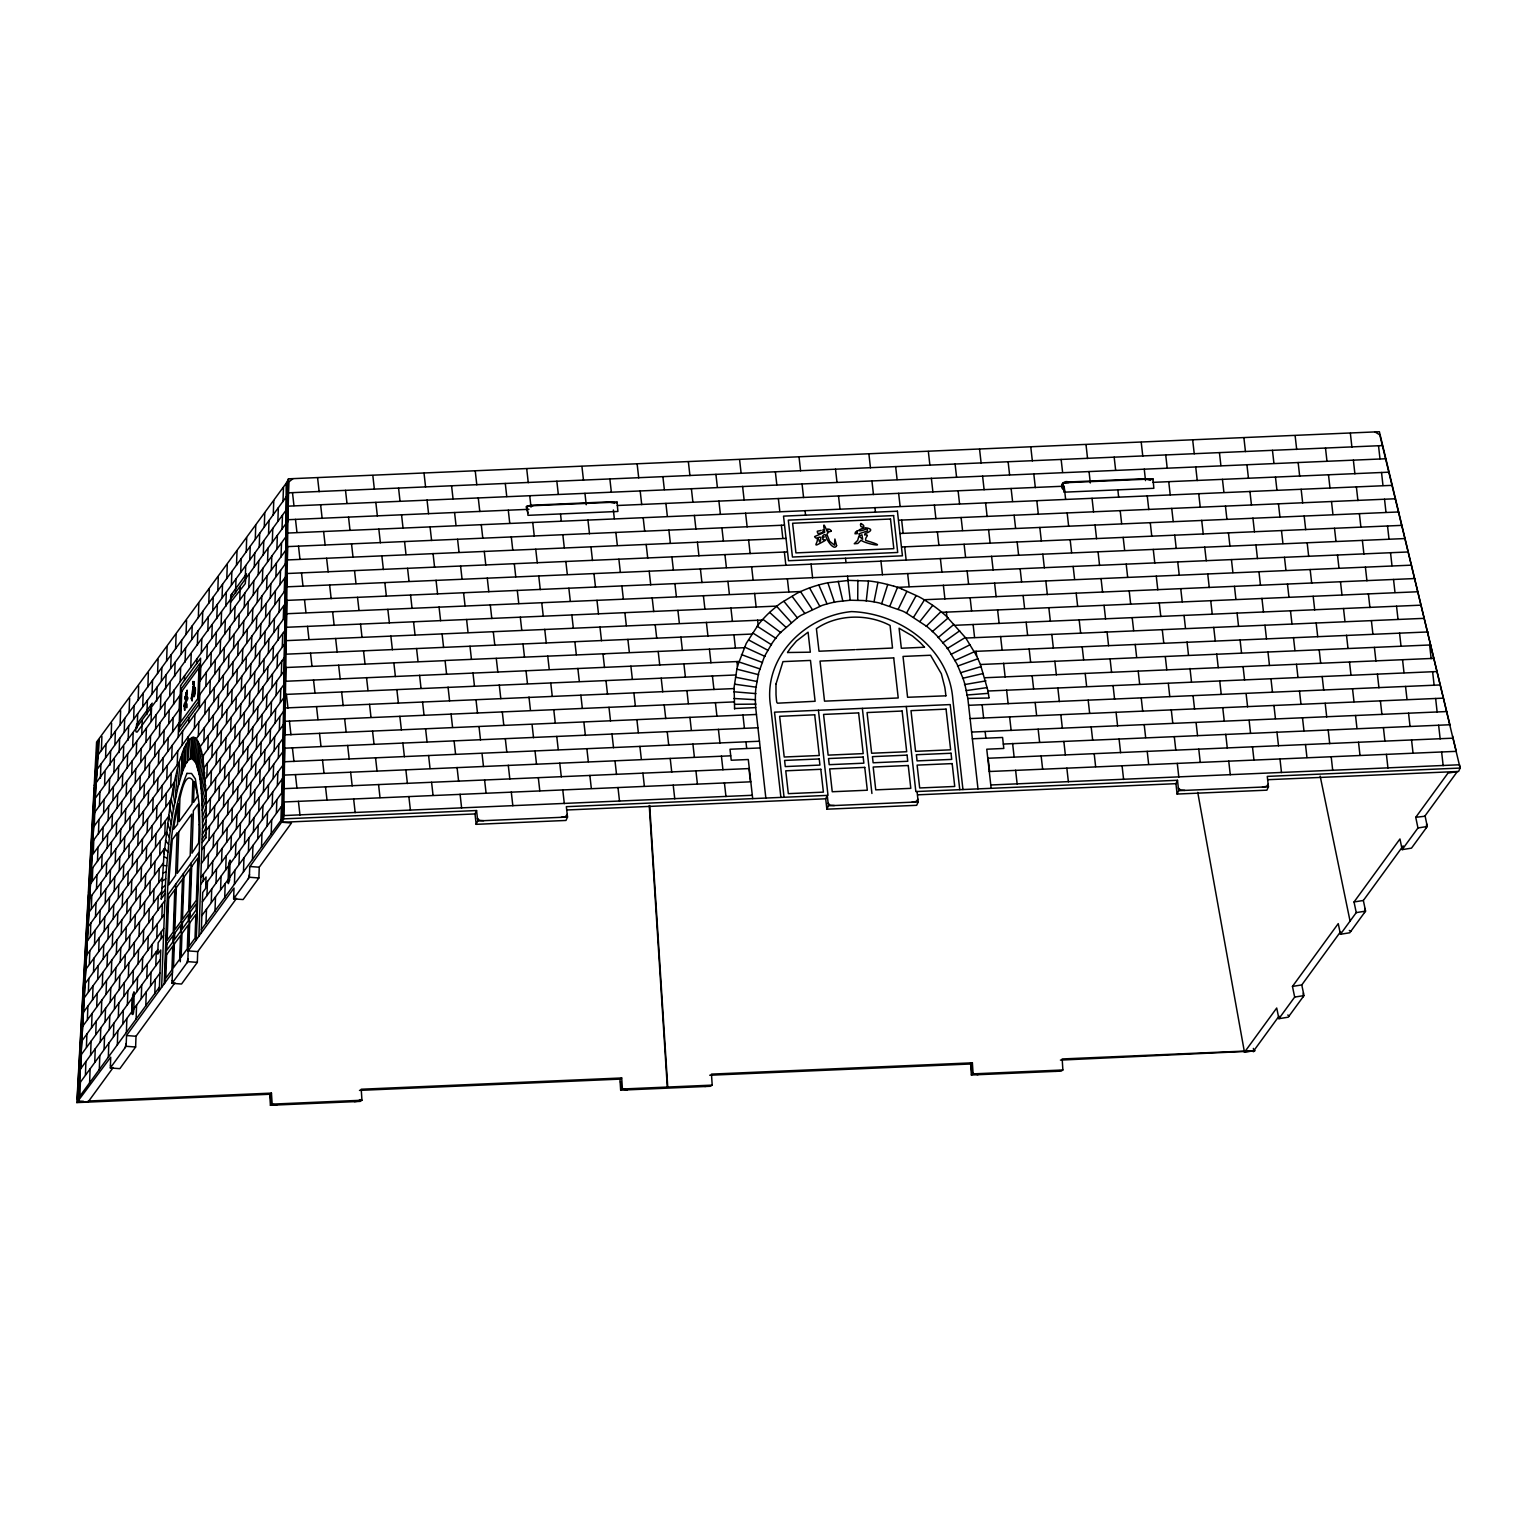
<?xml version="1.0" encoding="UTF-8"?>
<svg xmlns="http://www.w3.org/2000/svg" width="1537" height="1537" viewBox="0 0 1537 1537"><rect width="100%" height="100%" fill="white"/><g stroke="black" fill="none" stroke-linecap="round" stroke-linejoin="round"><path stroke-width="1.5" d="M857.723 600.275L857.857 580.217M206.381 820.374L202.442 828.52L198.926 936.187M110.472 1065.218L111.432 1066.428M172.144 980.644L173.085 981.855M233.72 896.052L234.719 897.339M286.247 525.347L286.151 483.348M282.136 822.276L283.692 818.875L476.566 810.537L475.01 813.938L282.136 822.276L286.919 482.234L288.476 478.833L1379.381 431.724L1460.131 768.058L1458.575 771.459L1268.102 779.682M283.692 818.875L288.476 478.833M161.635 987.35L165.689 878.972A104.65 16.638 -85.6 0 1 165.996 874.38A64.247 10.221 -85.6 0 1 166.111 872.574L169.166 839.605A169.454 26.936 -85.6 0 1 169.646 835.59L171.375 822.641A95.755 15.236 -85.6 0 1 172.317 816.397L172.49 815.302A97.234 15.466 -85.6 0 1 173.412 809.73L177.37 789.845A144.862 23.036 -85.6 0 1 177.965 787.309L182.192 772.65A90.702 14.429 -85.6 0 1 183.21 769.922L183.671 768.769A98.214 15.62 -85.6 0 1 185.093 765.58L186.38 743.697L187.956 741.314M283.769 802.141L283.576 815.571L752.323 795.282M283.961 788.865L284.172 775.359M284.345 762.064L284.556 748.577M284.729 735.301L284.941 721.833M285.133 708.576L285.325 695.108M285.536 679.873L285.728 668.403M285.94 653.206L286.113 641.717M286.324 626.5L286.689 601.793M286.919 586.308L287.112 573.051M287.304 559.564L287.496 546.288M287.842 521.888L288.802 481.965L292.991 478.641M1268.159 784.216L1266.526 786.348L1262.492 787.04M230.454 602.466L245.267 583.657L246.054 575.184L244.959 575.933M567.211 814.36L565.501 816.589L561.312 817.319M917.896 799.221L916.206 801.449L911.998 802.18M249.782 866.753L282.001 821.584M205.958 837.915L206.208 797.895A107.936 17.157 -85.6 0 0 206.131 795.013L203.134 759.643A154.411 24.554 -85.6 0 0 202.538 756.262A105.131 16.715 -85.6 0 0 202.327 755.09A127.782 20.327 -85.6 0 0 201.309 750.517L200.137 746.425A104.016 16.542 -85.6 0 0 199.445 744.427L196.87 739.508A128.705 20.461 -85.6 0 0 195.699 738.26A118.157 18.79 -85.6 0 0 194.738 737.664L194.219 737.453A124.766 19.847 -85.6 0 0 191.587 737.76L188.244 740.93M79.886 1096.4L80.385 1082.221M80.865 1068.695L81.384 1054.516M81.864 1040.991L163.71 928.482M85.438 1074.997L85.899 1061.587M86.418 1047.293L86.898 1033.882M87.398 1019.588L87.878 1006.178M88.377 991.884L88.858 978.473M89.357 964.179L89.838 950.769M90.337 936.494L90.817 923.084M91.336 908.79L91.797 895.36M92.316 881.085L92.777 867.656M93.296 853.381L93.776 839.97M94.276 825.676L94.756 812.266M89.607 1083.066L90.107 1068.887M90.587 1055.381L91.086 1041.202M91.567 1027.677L92.066 1013.498M92.547 999.972L93.046 985.793M93.526 972.268L94.026 958.089M94.506 944.563L95.025 930.385M95.505 916.859L96.005 902.699M96.485 889.154L96.985 874.976M97.465 861.45L97.965 847.271M98.445 833.765L98.944 819.586M99.425 806.06L99.924 791.882M100.405 778.356L100.904 764.158M101.384 750.652L101.903 736.415M94.756 1062.201L95.236 1048.791M95.736 1034.497L96.216 1021.087M96.716 1006.793L97.196 993.382M97.696 979.107L98.176 965.678M98.695 951.403L99.156 937.973M99.674 923.699L100.136 910.288M100.654 895.994L101.135 882.584M101.634 868.29L102.114 854.879M102.614 840.585L103.094 827.175M103.594 812.881L104.074 799.471M104.574 785.196L105.054 771.785M105.573 757.491L106.034 744.062M99.309 1069.752L99.809 1055.573M100.289 1042.048L100.789 1027.888M101.269 1014.343L101.769 1000.184M102.268 986.658L102.768 972.46M103.248 958.954L103.747 944.775M104.228 931.249L104.727 917.07M105.208 903.545L105.707 889.366M106.187 875.84L106.687 861.661M107.167 848.136L107.667 833.957M108.147 820.431L108.647 806.272M109.127 792.727L109.646 778.548M110.126 765.042L110.626 750.844M111.106 737.337L111.605 723.101M104.074 1049.425L104.554 1036.015M105.054 1021.721L105.534 1008.31M106.053 994.016L106.514 980.587M107.033 966.312L107.513 952.902M108.013 938.607L108.493 925.197M108.993 910.903L109.473 897.493M109.972 883.199L110.453 869.788M110.952 855.494L111.432 842.084M111.932 827.809L112.412 814.399M112.931 800.105L113.392 786.675M113.911 772.4L114.372 758.99M114.891 744.696L115.371 731.285M108.32 1057.302L108.82 1043.066M109.3 1029.598L109.799 1015.361M110.28 1001.99L110.779 987.811L164.209 914.534M111.26 974.189L111.778 959.953M112.259 946.485L112.758 932.267M113.238 918.799L113.738 904.563M114.218 891.095L114.718 876.858M115.198 863.391L115.698 849.154M116.178 835.686L116.678 821.45M117.158 807.982L117.677 793.745M118.138 780.277L118.656 766.041M119.137 752.573L119.636 738.356M120.117 724.888L120.616 710.651M174.968 982.815L136.005 1036.265L135.621 1047.024L119.828 1068.676L110.337 1067.946L110.702 1057.187L76.85 1102.586L96.6 742.025L286.9 482.291L281.982 822.257L291.492 822.987L259.253 867.214L258.869 877.973L243.115 899.568L233.624 898.838L234.008 888.059L188.129 951M113.411 1036.63L113.872 1023.219M114.43 1008.868L114.91 995.438M115.371 981.221L115.851 967.81M116.332 953.843L116.831 940.106M117.331 925.812L117.811 912.402M118.311 898.127L118.791 884.716M119.29 870.422L119.771 856.993M120.289 842.718L120.751 829.288M121.269 815.013L121.73 801.603M122.249 787.309L122.729 773.899M123.229 759.605L123.709 746.194M124.209 731.9L124.689 718.49M117.331 1044.949L117.83 1030.712M118.311 1017.244L118.81 1003.008M119.29 989.655L119.79 975.419M120.27 961.835L120.77 947.618M121.769 919.894L121.25 934.15M122.23 906.638L122.729 892.401M123.229 878.626L123.729 864.505M124.209 851.037L124.708 836.8M125.189 823.332L125.688 809.096M126.168 795.628L126.668 781.392M127.148 767.924L127.648 753.706M128.128 740.219L128.647 726.002M129.108 712.534L129.627 698.298M122.845 1023.834L123.325 1010.27M123.825 996.149L124.305 982.566M124.804 968.541L125.285 954.861M125.784 940.74L126.265 927.157M126.764 913.036L127.244 899.452M127.763 885.158L128.243 871.748M128.743 857.627L129.223 844.044M129.723 829.922L130.203 816.339M130.703 802.237L131.183 788.654M131.682 774.533L132.163 760.93M132.662 746.828L133.143 733.245M133.642 719.124L134.122 705.541M126.38 1032.633L126.879 1018.455M127.36 1004.929L127.859 990.712M128.339 977.244L128.839 963.046M129.319 949.539L129.819 935.341M130.299 921.624L130.799 907.656M131.279 894.131L131.779 879.952M132.259 866.426L132.758 852.247M133.258 838.722L133.757 824.543M134.238 811.017L134.737 796.838M135.218 783.313L135.717 769.153M136.197 755.628L136.697 741.43M137.177 727.923L137.677 713.725M138.157 700.219L138.657 685.982M110.337 1067.946L126.111 1046.294L126.553 1035.458L172.432 972.537L172.029 983.315L181.539 984.026L197.332 962.373L197.716 951.614L236.564 898.319M131.913 1011.231L132.393 997.84M132.893 983.546L133.354 970.347M133.873 956.11L134.353 942.412M134.853 928.137L135.333 914.726M135.852 900.432L136.313 887.022M136.831 872.728L137.293 859.317M137.811 845.023L138.292 831.613M138.791 817.319L139.271 803.909M139.771 789.634L140.251 776.204M140.751 761.929L141.231 748.5M141.731 734.225L142.211 720.815M142.71 706.52L143.191 693.11M136.082 1019.319L136.582 1005.14M137.062 991.615L137.561 977.436M138.042 963.91L138.541 949.732M139.022 936.206L139.521 922.027M140.001 908.521L140.52 894.342M141.001 880.816L141.5 866.618M141.98 853.112L142.48 838.933M142.96 825.407L143.46 811.229M143.94 797.703L144.44 783.524M144.92 769.999L145.419 755.82M145.9 742.294L146.399 728.115M146.88 714.59L147.398 700.411M147.879 686.905L148.378 672.668M141.231 998.454L141.711 985.044M142.211 970.75L142.691 957.34M143.21 943.046L143.671 929.635M144.19 915.341L144.651 901.931M145.17 887.637L145.65 874.226M146.149 859.932L146.63 846.522M147.129 832.247L147.61 818.818M148.109 804.543L148.589 791.113M149.089 776.838L149.569 763.428M150.069 749.134L150.549 735.723M151.068 721.429L151.529 708.019M152.048 693.725L152.528 680.315M145.784 1006.005L146.284 991.826M146.764 978.3L147.283 964.122M147.763 950.596L148.263 936.417M148.743 922.892L149.243 908.713M149.723 895.187L150.223 881.028M150.703 867.483L151.202 853.304M151.683 839.798L152.182 825.619M152.663 812.093L153.162 797.914M153.642 784.389L154.161 770.21M154.641 756.684L155.141 742.505M155.621 728.98L156.121 714.801M156.601 701.275L157.101 687.097M157.581 673.571L158.08 659.354M150.568 985.659L151.029 972.249M151.548 957.954L152.029 944.544M152.528 930.25L153.008 916.84M153.508 902.565L153.988 889.135M154.488 874.86L154.968 861.431M155.468 847.156L155.948 833.746M156.447 819.452L156.928 806.041M157.446 791.747L157.908 778.318M158.426 764.043L158.887 750.632M159.406 736.338L159.886 722.928M160.386 708.634L160.866 695.224M161.366 680.949L161.846 667.519M154.795 993.555L155.314 979.319M155.775 965.851L156.294 951.614M156.774 938.146L157.274 923.91M157.754 910.442L158.253 896.205M158.734 882.738L159.233 868.501M159.714 855.033L160.213 840.797M160.693 827.329L161.193 813.111M161.673 799.624L162.173 785.407M162.653 771.939L163.172 757.703M163.633 744.235L164.152 729.998M164.632 716.53L165.131 702.294M165.612 688.826L166.111 674.589M166.592 661.121L167.091 646.885M161.212 899.26L163.921 855.917A107.936 17.157 -85.6 0 1 164.228 852.478L170.165 804.869A154.411 24.554 -85.6 0 1 171.049 799.451A105.131 16.715 -85.6 0 1 171.395 797.511M159.31 990.52L160.751 950L157.754 954.112L158.157 942.738L163.479 935.437M161.097 938.454L161.347 931.749M161.846 917.474L162.326 904.044M164.113 853.727L164.286 848.655M164.805 834.36L165.266 820.95M165.785 806.656L166.246 793.246M166.764 778.952L167.245 765.541M167.744 751.266L168.225 737.837M168.724 723.562L169.204 710.132M169.704 695.858L170.184 682.447M170.684 668.153L171.164 654.743M170.031 805.657L170.204 800.739M170.684 787.29L171.183 773.053M171.664 759.585L172.163 745.349M172.644 731.881L173.143 717.645M173.623 704.177L174.142 689.94M174.603 676.472L175.122 662.236M175.602 648.768L176.102 634.531M164.267 983.718L167.61 889.923C169.723 850.653 171.913 810.191 186.957 773.38M164.843 982.95L167.956 894.822L198.849 852.439L195.718 940.586M177.216 764.619L177.696 751.209M178.196 736.915L178.676 723.504M179.176 709.21L179.656 695.8M180.156 681.525L180.636 668.115M181.135 653.821L181.616 640.391M172.567 972.345L175.679 884.217M182.115 745.234L182.615 731.016M184.421 680.353L184.594 675.608M185.074 662.14L185.574 647.903M186.054 634.435L186.553 620.199M180.271 961.778L183.403 873.631M186.092 763.716L187.072 762.121A15.85 2.517 -85.6 0 1 187.245 761.872L188.263 736.684M188.763 722.582L188.936 717.933M190.742 667.173L191.222 653.59M191.722 639.469L192.202 625.886M194.392 728.404L194.911 714.167M196.698 663.523L196.87 658.758M197.351 645.29L197.85 631.054M198.331 617.586L198.83 603.349M172.029 983.315L187.821 961.643L191.126 863.045M198.35 735.627L198.83 722.198M199.349 707.923L199.81 694.493M200.329 680.219L200.79 666.808M201.309 652.514L201.789 639.104M202.288 624.81L202.769 611.399M196.275 939.818L199.983 831.363L199.33 805.234L195.333 778.856L191.549 773.476L186.957 773.399M203.211 760.143L203.384 755.224M203.864 741.756L204.363 727.539M204.844 714.052L205.362 699.835M205.824 686.367L206.342 672.13M206.823 658.662L207.322 644.426M207.802 630.958L208.302 616.721M208.782 603.253L209.282 589.017M201.232 933.017L202.673 892.497L205.67 888.386L206.073 876.993L200.771 884.275M203.153 880.778L203.384 874.073M203.902 859.798L204.383 846.368M206.15 796.051L206.342 790.959M206.842 776.685L207.322 763.274M207.822 748.98L208.302 735.57M208.801 721.276L209.282 707.865M209.8 693.571L210.262 680.161M210.78 665.886L211.261 652.457M211.76 638.182L212.24 624.771M212.74 610.477L213.22 597.067M205.996 923.314L206.496 909.097M206.976 895.629L207.476 881.393M207.956 867.925L208.456 853.688M208.936 840.22L209.455 825.984M209.916 812.516L210.435 798.279M210.915 784.811L211.414 770.575M211.895 757.107L212.394 742.89M212.874 729.403L213.374 715.185M213.854 701.717L214.354 687.481M214.834 674.013L215.334 659.776M215.814 646.308L216.333 632.072M216.794 618.604L217.313 604.368M217.793 590.9L218.292 576.663M211.261 902.411L211.722 889.001M212.24 874.707L212.721 861.296M213.22 847.002L213.701 833.592M214.2 819.298L214.68 805.888M215.18 791.593L215.66 778.183M216.16 763.889L216.64 750.479M217.159 736.185L217.62 722.774M218.139 708.499L218.6 695.07M219.119 680.795L219.599 667.385M220.098 653.091L220.579 639.68M221.078 625.386L221.559 611.976M222.058 597.682L222.538 584.271M214.988 911.076L215.507 896.897M215.987 883.372L216.486 869.193M216.967 855.667L217.466 841.488M217.947 827.963L218.446 813.784M218.926 800.258L219.426 786.099M219.906 772.573L220.406 758.375M220.886 744.869L221.386 730.69M221.866 717.164L222.385 702.985M222.865 689.46L223.365 675.281M223.845 661.755L224.344 647.577M224.825 634.051L225.324 619.872M225.805 606.346L226.304 592.168M226.784 578.642L227.284 564.425M220.579 889.616L221.059 876.205M221.559 861.911L222.039 848.501M222.538 834.207L223.019 820.796M223.518 806.502L223.999 793.092M224.517 778.817L224.978 765.388M225.497 751.113L225.977 737.702M226.477 723.408L226.957 709.998M227.457 695.704L227.937 682.274M228.437 667.999L228.917 654.589M229.416 640.295L229.897 626.885M230.396 612.591L230.665 596.894L231.876 593.878M231.395 584.886L231.856 571.476M224.709 897.762L225.209 883.564M225.689 870.057L226.189 855.878M226.669 842.353L227.169 828.174M227.649 814.648L228.148 800.47M228.629 786.944L229.147 772.765M229.628 759.24L230.127 745.061M230.608 731.535L231.107 717.376M231.587 703.85L232.087 689.671M232.567 676.146L233.067 661.947M233.547 648.441L234.047 634.262M234.527 620.737L235.027 606.558M235.507 593.032L236.026 578.853M236.506 565.328L237.005 551.091M230.896 849.116L231.357 835.936M231.856 821.699L232.337 808.001M232.856 793.726L233.336 780.316M233.835 766.022L234.316 752.592M234.815 738.317L235.295 724.907M235.795 710.613L236.275 697.202M236.775 682.908L237.255 669.498M237.755 655.204L238.235 641.794M238.754 627.519L239.215 614.089M239.734 599.814L240.214 586.404M240.713 572.11L241.194 558.699M234.412 884.428L234.911 870.249M235.392 856.724L235.91 842.507M236.391 829.039L236.89 814.841M237.37 801.334L237.87 787.136M238.35 773.418L238.85 759.451M239.33 745.925L239.83 731.746M240.31 718.221L240.809 704.042M241.29 690.516L241.789 676.338M242.27 662.812L242.788 648.633M243.249 635.127L243.768 620.948M244.249 607.422L244.748 593.244M245.228 579.718L245.728 565.52M246.208 552.014L246.708 537.777M238.965 864.562L239.445 850.979M239.945 836.858L240.425 823.275M240.925 809.269L241.405 795.57M241.905 781.449L242.385 767.885M242.884 753.764L243.384 740.162M243.883 725.887L244.364 712.476M244.863 698.355L245.344 684.772M245.843 670.651L246.323 657.067M246.823 642.946L247.303 629.363M247.803 615.242L248.283 601.659M248.783 587.537L249.263 573.973M249.762 559.833L250.243 546.25M243.461 871.921L243.98 857.684M244.46 844.216L244.959 829.98M245.44 816.627L245.939 802.391M246.42 788.808L246.919 774.59M247.399 761.122L247.899 746.867M248.379 733.61L248.879 719.374M249.359 705.598L249.878 691.477M250.339 678.009L250.858 663.773M251.338 650.305L251.837 636.068M252.318 622.6L252.817 608.364M253.298 594.896L253.797 580.679M254.277 567.191L254.777 552.974M255.257 539.506L255.757 525.27M248.418 851.44L248.898 838.03M249.34 823.794L249.82 810.383M250.377 796.032L250.858 782.621M251.357 768.654L251.837 754.917M252.337 740.623L252.817 727.212M253.317 712.937L253.797 699.527M254.316 685.233L254.777 671.803M255.296 657.529L255.776 644.099M256.276 629.824L256.756 616.414M257.255 602.12L257.736 588.709M258.235 574.415L258.716 561.005M259.215 546.711L259.695 533.301M233.624 898.838L249.359 877.243L249.743 866.484L259.253 867.214M252.471 859.567L252.971 845.331M253.451 831.863L253.97 817.626M254.431 804.274L254.931 790.095M255.43 776.454L255.93 762.237M256.41 748.769L256.91 734.532M257.39 721.064L257.889 706.828M258.37 693.36L258.869 679.123M259.35 665.655L259.849 651.419M260.329 637.951L260.848 623.715M261.309 610.247L261.828 596.029M262.308 582.542L262.808 568.325M263.288 554.857L263.788 540.621M264.268 527.153L264.767 512.916M257.736 838.645L258.216 825.235M258.716 810.94L259.196 797.53M259.695 783.255L260.176 769.826M260.675 755.551L261.156 742.14M261.674 727.846L262.135 714.417M262.654 700.142L263.115 686.732M263.634 672.438L264.114 659.027M264.614 644.733L265.094 631.323M265.594 617.029L266.074 603.618M266.573 589.324L267.054 575.914M267.553 561.639L268.034 548.229M268.552 533.935L269.013 520.505M261.482 847.31L261.982 833.131M262.462 819.624L262.961 805.446M263.442 791.92L263.941 777.741M264.422 764.216L264.921 750.018M265.401 736.511L265.901 722.332M266.381 708.807L266.9 694.628M267.38 681.102L267.88 666.943M268.36 653.398L268.86 639.219M269.34 625.713L269.84 611.515M270.32 598.008L270.819 583.829M271.3 570.304L271.799 556.125M272.28 542.599L272.779 528.401M273.259 514.895L273.778 500.659M267.054 825.869L267.534 812.458M268.034 798.164L268.514 784.754M269.033 770.46L269.494 757.03M270.012 742.755L270.474 729.345M270.992 715.051L271.473 701.64M271.972 687.346L272.452 673.936M272.952 659.642L273.432 646.232M273.932 631.957L274.412 618.527M274.912 604.252L275.392 590.842M275.911 576.548L276.372 563.118M276.891 548.843L277.352 535.433M277.87 521.139L278.351 507.729M271.184 833.995L271.684 819.817M272.164 806.291L272.664 792.131M273.144 778.587L273.663 764.408M274.143 750.901L274.643 736.703M275.123 723.197L275.623 709.018M276.103 695.492L276.602 681.314M277.083 667.788L277.582 653.609M278.063 640.084L278.562 625.905M279.042 612.379L279.542 598.2M280.022 584.675L280.541 570.515M281.002 556.99L281.521 542.792M282.001 529.285L282.501 515.087M282.981 501.581L283.48 487.344M276.391 813.073L276.852 799.663M277.371 785.369L277.851 771.958M278.351 757.664L278.831 744.254M279.331 729.96L279.811 716.549M280.31 702.255L280.791 688.845M281.29 674.57L281.771 661.16M282.27 646.866L282.75 633.436M283.269 619.161L283.73 605.732M284.249 591.457L284.729 578.046M285.229 563.752L285.709 550.342M280.887 820.681L281.405 806.502M281.886 792.977L282.385 778.798M282.866 765.272L201.02 877.339M192.701 693.36L192.144 701.006L192.221 698.893A167.898 26.705 -85.6 0 0 192.394 694.513L191.26 698.989L192.048 693.783A10.048 1.595 -85.6 0 1 192.221 692.476L193.297 685.848L192.893 693.245M189.819 738.97L187.668 761.315A15.85 2.517 -85.6 0 0 187.495 761.526L187.245 761.872M90.107 866.484L88.646 892.728M90.203 864.601L91.663 838.299M91.759 836.474L94.506 786.848M77.253 1099.051L88.531 894.668M96.005 786.31L99.329 739.566M126.265 1043.431L125.073 1047.715M187.937 958.857L186.745 963.123M249.513 874.515L248.36 878.607M94.91 780.412L96.101 761.833M96.658 753.168L97.446 744.792M190.108 759.316L191.625 737.626M191.414 758.49L193.182 737.357M164.632 848.27L86.648 955.13M192.874 681.967L192.893 684.426L192.932 681.429M192.644 759.105L194.776 737.606M193.912 760.085L196.256 739.105M866.253 601.025L868.501 580.909A124.766 115.064 24.6 0 1 884.294 583.676L887.579 584.483A118.157 108.973 24.6 0 1 893.612 586.154M184.728 710.267L184.767 709.94A24.016 3.823 -85.6 0 1 185.266 705.31L185.324 704.695A7.819 1.249 -85.6 0 0 184.843 706.098L184.574 707.347A7.8 1.249 -85.6 0 0 184.344 708.173L184.363 708.461A6.801 1.076 -85.6 0 0 184.632 710.075L184.651 710.209M186.188 703.062L186.227 704.311M195.18 761.833L197.697 741.276M199.061 743.85L196.39 764.408L199.176 774.379A97.234 15.466 -85.6 0 1 199.791 777.856L199.887 778.567A95.755 15.236 -85.6 0 1 200.463 782.756L201.405 792.016A169.454 26.936 -85.6 0 1 201.635 795.052L202.538 822.602A64.247 10.221 -85.6 0 1 202.538 824.235A104.65 16.638 -85.6 0 1 202.519 828.462M197.389 767.309L200.233 746.963M185.612 699.508L185.247 696.203A9.28 1.479 -85.6 0 0 184.94 698.163L185.209 699.777M198.254 770.537L201.385 751.017M734.59 708.999L734.11 687.212L736.991 668.461A107.936 99.54 24.6 0 1 737.779 665.367L746.233 643.427L758.663 624.195A154.411 142.403 24.6 0 1 762.41 619.776A105.131 96.946 24.6 0 1 763.831 618.201A127.782 117.849 24.6 0 1 770.171 611.86L777.357 605.732A104.016 95.928 24.6 0 1 781.622 602.562L797.127 593.244A128.705 118.695 24.6 0 1 804.101 590.035A118.157 108.973 24.6 0 1 809.692 587.845L812.785 586.769A124.766 115.064 24.6 0 1 828.02 582.754L848.847 580.41L868.309 581.005M202.423 756.146L199.08 774.398M1460.035 768.077L1459.516 764.773L990.769 784.984M186.208 696.895L186.284 696.069A37.003 5.879 -85.6 0 0 186.208 694.378L186.111 692.38L185.804 695.915A7.435 1.191 -85.6 0 0 186.092 697.029L186.131 697.068M172.855 789.557L174.43 781.68A104.016 16.542 -85.6 0 1 175.352 777.491L178.561 764.6M199.829 778.836L203.364 761.199M874.034 601.678L877.915 582.408M200.521 783.947L203.998 766.905M1253.712 1051.058L1060.415 1060.107M201.02 788.673L204.632 772.592M205.17 778.798L201.462 793.803M857.55 530.803L857.512 530.976A8.626 7.954 24.6 0 0 857.204 532.743L857.223 532.916A2.305 2.133 24.6 0 0 857.262 533.646L854.995 533.762L855.475 532.129A13.891 12.815 24.6 0 0 857.3 530.707L857.454 530.707M205.67 785.215L201.808 799.163M202.096 805.042L205.939 792.074M881.681 603.676L887.752 584.463M181.769 774.014L181.654 754.686A124.766 19.847 -85.6 0 1 184.517 747.462L186.4 743.774M206.208 798.587L202.288 810.326M206.323 806.233L202.5 816.608M889.865 606.097L897.397 587.653M202.461 822.257L206.323 813.111M286.343 523.118L287.899 519.717L528.959 509.304M917.032 791.517L918.204 801.911L916.648 805.311L826.868 809.192L828.424 805.791L827.252 795.397L566.346 806.675L567.518 817.05L565.962 820.451L476.163 824.332L477.719 820.931L476.566 810.537M826.868 809.192L825.696 798.798L827.252 795.397M1460.131 768.058L1267.276 776.396L1268.448 786.79L1266.891 790.172L1177.092 794.053L1175.939 783.678L1177.496 780.277L916.59 791.536M1177.092 794.053L1178.648 790.671L1177.496 780.277M206.246 827.175L202.442 834.457M898.184 609.305L906.849 591.457M916.129 595.607L906.446 613.244M913.535 617.298L924.352 600.064M202.269 839.087L206.035 833.188M138.042 722.582L137.754 723.024A8.261 1.864 -5 0 0 137.773 723.37M231.953 593.762L231.684 594.166A6.321 1.422 -5 0 0 231.684 594.454M1302.896 997.071L1303.414 992.825M1364.51 912.555L1365.01 908.482M1426.182 827.982L1426.682 823.909M137.734 723.024C136.121 724.849 134.487 733.552 137.196 732.035L151.029 712.957L151.049 704.791A7.647 1.729 -5 0 1 151.548 704.446L151.587 704.349M97.753 755.416L286.612 496.374M96.965 769.595L286.458 509.669M136.428 724.811L152.24 703.12M230.665 595.549L246.477 573.858M286.285 523.195L94.218 785.369M95.352 798.145L286.093 536.528M94.564 812.535L180.252 694.993M200.271 667.519L285.901 550.073M93.776 826.675L179.752 708.73M199.791 681.256L285.709 563.407M92.969 841.046L179.272 722.697M199.291 695.224L285.517 576.951M92.201 855.187L285.325 590.285M91.394 869.558L285.133 603.83M90.606 883.717L179.291 762.083M196.256 738.797L284.941 617.182M89.818 898.088L174.334 782.16M200.213 746.655L284.748 630.727M89.031 912.248L170.991 799.816M202.596 756.492L284.556 644.061M88.243 926.619L168.378 816.685M204.21 767.539L284.364 657.605M87.455 940.759L166.323 832.574M205.305 779.105L284.172 670.939M185.458 812.939L179.099 821.642L179.925 798.279C181.097 793.034 185.631 770.517 192.874 780.527L192.029 803.928L185.67 812.631M205.996 791.44L283.98 684.484M85.88 969.29L163.325 863.064M206.342 804.043L283.769 697.817M85.073 983.661L162.269 877.781M206.4 817.242L283.576 711.381M84.304 997.801L161.519 891.863M206.169 830.614L283.384 724.695M161.231 898.78L164.959 893.669M202.25 842.507L205.958 837.415M83.498 1012.172L164.709 900.778M202 849.634L283.192 738.24M82.71 1026.313L110.779 987.811M201.501 863.371L283 751.593M81.134 1054.843L157.908 949.52M205.843 883.794L282.616 778.471M80.347 1069.214L160.424 959.376M202.346 901.873L282.424 792.016M79.559 1083.354L159.944 973.113M201.866 915.61L282.232 805.35M78.752 1097.725L159.445 987.061M201.366 929.558L282.04 818.894M113.2 1067.523L87.974 1102.144L78.464 1101.414L98.349 740.872L78.464 1101.414L83.363 1101.241M1061.625 484.827L1062.298 483.924A4.669 1.057 -5 0 1 1067.312 482.637L1068.907 482.56M1197.746 792.381L1244.47 1052.249L1276.709 1008.022L1278.918 1018.685L1288.237 1017.187L1303.991 995.592L1301.781 984.929L1340.629 931.633M1278.918 1018.685L1294.673 997.071L1292.463 986.427L1338.247 923.622L1340.456 934.265L1349.774 932.767L1365.567 911.114L1363.357 900.471L1403.166 845.85M1340.456 934.265L1356.249 912.613L1354.039 901.969L1399.957 838.971L1402.167 849.634L1411.485 848.136L1427.277 826.483L1425.068 815.82L1457.307 771.593L1447.988 773.092L1415.75 817.319L1417.959 827.963L1402.167 849.634M1244.47 1052.249L1253.789 1050.751L1279.015 1016.149M360.177 1099.531L358.601 1100.876M1289.236 1015.803L1287.756 1015.035M1350.869 931.288L1349.313 930.442M919.875 621.524L932.671 605.444M245.075 575.76L245.401 575.357A6.84 1.537 -5 0 1 245.862 575.03M161.481 894.284L165.189 889.923M940.778 611.803L926.177 626.347M188.648 760.219L189.608 759.412A98.214 15.62 -85.6 0 1 190.934 758.798L191.356 758.74A90.702 14.429 -85.6 0 1 192.259 758.836L195.833 762.794A144.862 23.036 -85.6 0 1 196.313 763.87L196.544 764.427M932.267 631.669L948.195 617.932M165.362 885.331L161.712 888.271M938.108 637.586L953.939 624.387M942.738 642.889L959.664 630.823M270.416 1105.276L272.164 1104.123L271.453 1093.114L269.705 1094.267L270.416 1105.276L360.196 1101.395L361.944 1100.242L361.233 1089.233L621.697 1077.975L622.408 1089.003L620.66 1090.156L619.949 1079.128L621.697 1077.975M970.577 1062.739L971.346 1074.997L973.094 1073.863L972.383 1062.836L711.477 1074.113L712.188 1085.122L710.44 1086.275L620.66 1090.156M972.383 1062.836L970.635 1063.988L709.729 1075.247M1253.289 1051.769L1255.057 1050.636L1062.182 1058.955L1062.874 1069.983L1061.126 1071.135L971.346 1074.997M162.057 881.181L165.785 878.818M965.025 637.682L947.138 648.576M970.116 644.695L951.019 654.359M954.708 660.583L973.978 651.899M708.922 1085.775L704.849 1086.505M1059.627 1070.636L1055.554 1071.366M821.142 530.419L817.281 531.264L817.492 532.59A6.648 6.129 24.6 0 1 817.991 533.454L818.702 533.55A18.79 17.33 24.6 0 0 822.064 532.532L822.257 532.455A19.904 18.367 24.6 0 1 823.486 531.956L822.91 529.804M977.839 658.758L957.532 666.117M960.471 672.764L981.029 666.597M162.653 873.016L166.227 871.959M357.833 1101.203L354.394 1101.645M985.966 680.872L964.487 684.599M962.546 678.317L983.257 673.494M987.215 687.577L966.235 690.593M1415.75 817.319L1425.087 816.205M1417.959 827.963L1427.277 826.483M1354.039 901.969L1363.357 900.471M1356.249 912.613L1365.567 911.114M1292.463 986.427L1301.781 984.929M1294.673 997.071L1303.991 995.592M966.811 695.012L987.964 693.36M532.974 505.711L531.379 505.788A4.688 1.057 -5 0 0 526.903 506.672M288.553 492.82L1382.474 445.576M288.226 506.153L1385.759 458.756M617.298 505.5L1064.142 486.192L1065.602 499.141M1152.654 482.368L1389.121 472.166M287.688 533.051L1392.311 485.346M287.496 546.615L784.158 525.154M898.857 520.198L1395.519 498.757M287.304 559.948L786.022 538.411M899.971 533.493L1398.708 511.955M287.112 573.512L787.175 551.917M901.854 546.961L1401.917 525.366M286.9 586.827L1405.106 538.546M286.708 600.391L1408.315 551.956M286.516 613.743L800.7 591.534M897.32 587.365L1411.504 565.155M286.305 627.288L776.896 606.097M924.14 599.737L1414.732 578.546M286.132 640.641L762.141 620.083M941.874 612.322L1417.902 591.745M285.92 654.186L751.593 634.07M955.457 625.271L1421.129 605.155M285.728 667.519L445.077 660.641L446.614 674.32M744.139 647.711L602.965 653.821L604.521 667.519M901.239 588.748L918.684 596.644A104.016 95.928 24.6 0 1 923.603 599.411L932.094 604.867A127.782 117.849 24.6 0 1 939.799 610.612A105.131 96.946 24.6 0 1 941.547 612.033A154.411 142.403 24.6 0 1 946.235 616.106L965.812 638.047L1107.063 632.053L1108.58 645.732M1105.103 632.13L1424.299 618.335M855.11 649.651L819.029 651.227L816.397 628.652C837.415 614.147 867.713 613.628 890.077 625.463L892.517 648.038L856.416 649.594M738.913 661.486L284.941 681.294M285.344 694.417L735.666 674.974M965.812 638.047L976.129 655.069A107.936 99.54 24.6 0 1 977.59 658.067L980.414 664.503L1430.697 644.944M285.133 707.961L734.033 688.576M985.025 677.74L1433.925 658.355M284.96 721.295L734.014 701.909M980.414 664.503L988.041 691.016L1437.095 671.535M734.552 708.519L755.685 707.616L765.849 798.049M963.161 678.758A64.247 59.251 24.6 0 1 963.699 680.411A104.65 96.524 24.6 0 1 964.948 684.618L967.83 698.432L989.04 698.009M284.748 734.859L586.634 721.814M587.48 721.775L756.454 714.474M968.598 705.31L1137.572 698.029M1138.437 697.99L1440.323 684.945M284.556 748.192L757.952 727.75M970.097 718.586L1443.493 698.144M284.345 761.756L759.47 741.237M971.615 732.073L1446.72 711.554M760.219 747.943L729.998 749.249L731.228 760.239L748.288 759.509L752.688 798.625M972.364 738.778L1002.585 737.472L1003.815 748.461L986.754 749.211L991.154 788.327M284.172 775.09L730.728 755.82M1003.315 744.042L1449.891 724.753M283.961 788.654L749.307 768.558M987.772 758.26L1453.118 738.163M283.788 801.987L750.805 781.814M989.252 771.516L1456.269 751.343L1452.58 735.954M567.172 809.961L825.696 798.798M917.877 794.821L1175.939 783.678M477.719 820.931L567.518 817.05M828.424 805.791L918.204 801.911M1178.648 790.671L1268.448 786.79M84.362 970.596L85.419 970.558M88.128 1101.03L271.453 1093.114M76.85 1102.586L270.089 1094.248L271.396 1103.931M359.485 1090.386L620.794 1079.089M272.164 1104.123L361.944 1100.242M622.408 1089.003L712.188 1085.122M973.094 1073.863L1062.874 1069.983M445.058 660.487L604.925 653.725M1146.813 479.198L1148.427 479.141A5.072 1.134 -5 0 1 1152.135 479.736M610.592 502.368L612.226 502.292A5.341 1.21 -5 0 1 616.145 502.926M1184.854 790.402L1180.531 790.018L1178.36 787.981M834.38 805.522L830.211 805.196L828.136 803.236M483.675 820.681L479.525 820.335L477.431 818.376M276.756 1105.007L271.953 1104.315M977.916 1074.728L971.903 1073.114L971.019 1063.969M627.23 1089.867L622.235 1089.137M734.609 704.311L755.935 704.119M1374.904 431.916L1379.784 434.837L1449.948 725.003M755.532 699.7L733.956 698.49M249.359 877.243L258.869 877.973M188.206 950.884L197.716 951.614M187.821 961.643L197.332 962.373M126.495 1035.535L136.005 1036.265M126.111 1046.294L135.621 1047.024M755.916 693.61L733.802 691.765M163.172 865.446L166.688 865.792M734.84 684.215L756.435 687.231M735.493 677.202L757.241 681.544M1064.641 490.188C1058.724 488.305 1062.72 479.506 1068.599 481.984L1144.719 478.699L1150.348 480.351M758.663 674.705L736.915 669.171M739.201 662.044L760.219 668.998M762.486 662.505L741.43 654.57M527.883 513.108L526.173 506.73L530.246 505.289L608.921 501.85L614.416 503.195M765.042 656.433L744.888 647.192M167.322 858.28L163.863 856.685M748.653 639.949L768.135 650.439M752.899 633.071L771.516 644.772M757.145 626.174L775.993 638.412M780.815 632.629L763.12 619.469M769.73 612.475L786.003 627.307M164.651 848.693L167.917 851.94M621.659 1088.734L620.487 1081.606M776.781 606.443L791.344 622.581M168.609 844.562L165.458 840.374M797.434 617.951L783.908 601.313M186.265 702.889L186.284 702.928A22.133 3.516 -85.6 0 1 186.553 703.427A7.205 1.153 -85.6 0 0 186.784 703.831A7.243 1.153 -85.6 0 1 187.014 704.33L186.688 707.808L186.477 706.789A25.995 4.131 -85.6 0 0 186.323 705.272L186.265 704.657M792.17 596.414L804.754 613.34M800.681 591.841L812.266 609.459M809.519 587.826L819.836 606.346M974.189 651.419L1428.161 631.938M169.454 837.723L166.476 831.882M818.798 584.963L826.964 603.695M167.533 823.467L170.319 830.768M827.809 582.677L834.514 602.389M963.084 678.566L957.051 664.157L948.636 650.036A169.454 156.274 24.6 0 0 946.216 646.712L937.416 636.318A95.755 88.32 24.6 0 0 932.536 631.476L931.633 630.631A97.234 89.665 24.6 0 0 926.811 626.443L905.735 612.61A144.862 133.604 24.6 0 0 902.488 611.015L879.337 602.984A90.702 83.651 24.6 0 0 873.708 601.851L871.152 601.428A98.214 90.587 24.6 0 0 863.141 600.525L851.652 600.256A15.85 14.621 24.6 0 0 850.979 600.275L849.481 600.333A15.85 14.621 24.6 0 0 848.808 600.391L837.492 601.62A98.214 90.587 24.6 0 0 829.749 603.215L827.329 603.849A90.702 83.651 24.6 0 0 822.007 605.463L800.854 615.396A144.862 133.604 24.6 0 0 797.991 617.278L780.22 632.783A97.234 89.665 24.6 0 0 776.396 637.336L775.705 638.22A95.755 88.32 24.6 0 0 771.939 643.465L765.541 654.512A169.454 156.274 24.6 0 0 763.889 658.009L758.702 672.726L755.935 687.711A64.247 59.251 24.6 0 0 755.762 689.383A104.65 96.524 24.6 0 0 755.455 693.667L755.339 699.719M168.667 815.378L171.222 824.12M169.781 807.252L172.355 816.512M1253.846 1050.693L1253.366 1048.407M173.527 809.442L171.203 798.99M838.222 581.217L842.795 600.929M1320.168 776.127L1350.062 921.086M988.041 691.016L988.983 697.548M172.74 790.306L174.718 802.814M1325.49 448.035L1326.95 460.985M1328.487 474.779L1329.947 487.729M1331.503 501.523L1332.944 514.472M1334.5 528.267L1335.96 541.216M1337.497 555.011L1338.958 567.96M1340.495 581.755L1341.955 594.723M1343.511 608.518L1344.971 621.467M1346.508 635.242L1347.968 648.211M1349.505 662.005L1350.965 674.954M1355.519 715.493L1356.979 728.442M1358.516 742.237L1359.976 755.186M1272.463 450.322L1273.923 463.271M1275.46 477.066L1276.92 490.015M1278.457 503.809L1279.918 516.759M1281.474 530.553L1282.934 543.502M1284.471 557.297L1285.931 570.265M1287.468 584.041L1288.928 597.009M1290.484 610.804L1291.945 623.753M1293.482 637.548L1294.942 650.497M1296.479 664.291L1297.939 677.241M1302.492 717.779L1303.952 730.728M1305.489 744.542L1306.95 757.472M1165.718 454.933L1167.198 468.055M1168.735 481.677L1170.214 494.799M1171.732 508.42L1173.211 521.543M1174.729 535.164L1176.208 548.286M1177.726 561.908L1179.225 575.03M1180.743 588.652L1182.222 601.774M1198.764 749.134L1200.243 762.256M1061.145 459.448L1062.605 472.397M1067.158 512.935L1068.618 525.885M1070.155 539.679L1071.616 552.628M1073.153 566.423L1074.613 579.391M1076.169 593.167L1077.629 606.135M1079.166 619.93L1080.626 632.879M1082.163 646.674L1083.623 659.623M1085.18 673.417L1086.621 686.367M1091.174 726.905L1092.634 739.854M1094.19 753.668L1095.631 766.598M1008.118 461.734L1009.578 474.683M1011.115 488.497L1012.576 501.427M1014.113 515.222L1015.592 528.19M1017.129 541.985L1018.589 554.934M1020.126 568.709L1021.586 581.678M1023.123 595.472L1024.603 608.421M1026.14 622.216L1027.6 635.165M1029.137 648.96L1030.597 661.909M1032.134 675.704L1033.594 688.653M1038.147 729.191L1039.608 742.16M1041.145 755.954L1042.605 768.903M895.648 466.595L897.108 479.544M898.645 493.339L900.106 506.288M907.656 573.57L909.116 586.538M835.513 469.188L836.993 482.311M838.51 495.951L839.99 509.054M715.915 474.357L717.376 487.306M718.913 501.1L720.373 514.05M721.91 527.844L723.37 540.793M724.926 554.588L726.386 567.556M727.923 581.332L729.383 594.3M730.92 608.095L732.38 621.044M733.937 634.839L735.378 647.788M745.945 741.814L746.675 748.288M748.942 768.577L750.402 781.526M640.18 490.956L641.717 504.655M643.177 517.7L644.714 531.399M646.174 544.444L647.73 558.142M649.19 571.188L650.727 584.886M652.188 597.951L653.725 611.63M655.185 624.694L656.741 638.374M658.201 651.438L659.738 665.118M661.198 678.182L662.735 691.881M664.195 704.926L665.752 718.624M667.212 731.67L668.749 745.368M670.209 758.433L671.746 772.112M673.206 785.157L674.762 798.856M584.944 493.339L586.231 504.751M587.96 520.082L589.497 533.781M590.957 546.845L592.494 560.525M593.954 573.57L595.511 587.268M596.971 600.333L598.508 614.012M599.968 627.077L601.505 640.756M605.981 680.564L607.518 694.263M608.979 707.308L610.516 721.007M611.976 734.052L613.532 747.75M614.992 760.815L616.529 774.494M617.989 787.54L619.526 801.238M556.836 481.235L558.296 494.184M560.563 514.453L561.293 520.928M562.83 534.722L564.29 547.672M565.847 561.466L567.307 574.415M568.844 588.21L570.304 601.159M571.841 614.954L573.301 627.903M574.857 641.717L576.317 654.666M577.854 668.441L579.315 681.41M580.852 695.204L582.312 708.154M589.862 775.436L591.322 788.385M529.727 495.721L531.014 507.133M532.743 522.465L534.28 536.163M535.741 549.228L537.278 562.907M538.738 575.952L540.275 589.651M541.735 602.715L543.291 616.395M562.773 789.922L564.31 803.62M493.281 631.688L494.818 645.271M451.571 485.769L453.031 498.718M454.568 512.532L456.028 525.481M457.584 539.256L459.025 552.225M460.581 566.019L462.041 578.969M463.578 592.744L465.039 605.712M466.595 619.507L468.036 632.456M484.597 779.989L486.057 792.938M375.835 502.368L377.372 516.067M378.832 529.112L380.388 542.811M381.848 555.875L383.385 569.555M384.846 582.6L386.383 596.298M387.843 609.363L389.399 623.042M390.859 636.107L392.396 649.786M393.856 662.85L395.393 676.549M396.853 689.594L398.41 703.293M399.851 716.338L401.407 730.037M402.867 743.082L404.404 756.78M405.864 769.845L407.401 783.524M408.861 796.569L410.417 810.268M320.618 504.751L322.155 518.449M323.615 531.495L325.152 545.193M326.613 558.258L328.169 571.937M329.629 584.982L331.166 598.681M332.626 611.745L334.163 625.425M335.623 638.489L337.179 652.188M338.64 665.233L340.177 678.931M341.637 691.977L343.174 705.675M344.634 718.72L346.19 732.419M347.65 745.464L349.187 759.163M350.647 772.227L352.184 785.907M353.644 798.971L355.181 812.65M292.491 492.647L293.951 505.596M295.488 519.391L296.948 532.34M298.505 546.135L299.946 559.084M301.502 572.878L302.962 585.828M304.499 599.622L305.959 612.571M307.515 626.366L308.956 639.334M310.512 653.129L311.973 666.078M313.51 679.854L314.97 692.822M316.526 706.617L317.967 719.566M322.52 760.104L323.98 773.053M325.517 786.848L326.978 799.797M286.42 694.378L287.957 708.057M289.417 721.103L290.954 734.801M292.414 747.866L293.951 761.545M295.431 774.61L296.968 788.289M298.428 801.353L299.965 815.033M174.296 782.544L175.91 796.762M1429.621 645.002L1431.158 658.681M1432.618 671.727L1434.155 685.425M1435.635 698.49L1437.153 712.169M1438.632 725.233L1440.169 738.932M1441.629 751.977L1443.166 765.676M1408.545 713.206L1410.005 726.156M1411.562 739.95L1413.003 752.899M1378.516 445.73L1379.976 458.698M1381.532 472.493L1382.973 485.442M1384.53 499.237L1385.971 512.186M1387.527 525.981L1388.987 538.93M1390.524 552.724L1391.984 565.674M1393.54 579.468L1394.981 592.417M1396.537 606.231L1397.998 619.161M1399.535 632.956L1400.995 645.924M1402.551 659.719L1403.992 672.668M1405.548 686.463L1407.008 699.412M1386.412 754.36L1387.949 768.058M1350.37 433.357L1351.907 447.094M1353.367 460.139L1354.904 473.838M1356.383 486.902L1357.92 500.601M1359.38 513.646L1360.917 527.345M1362.378 540.39L1363.915 554.088M1365.394 567.134L1366.931 580.832M1368.391 593.897L1369.928 607.576M1371.388 620.621L1372.925 634.32M1374.405 647.384L1375.922 661.064M1377.402 674.109L1378.939 687.808M1380.399 700.872L1381.936 714.571M1383.415 727.616L1384.933 741.314M1352.522 688.749L1353.982 701.698M1295.134 435.74L1296.69 449.476M1298.15 462.522L1299.687 476.239M1301.147 489.285L1302.684 502.983M1304.164 516.029L1305.701 529.727M1307.161 542.772L1308.698 556.471M1310.158 569.516L1311.695 583.215M1313.174 596.279L1314.711 609.958M1316.172 623.023L1317.709 636.702M1319.169 649.767L1320.706 663.446M1322.185 676.511L1323.703 690.209M1325.182 703.254L1326.719 716.953M1328.179 730.017L1329.716 743.697M1331.196 756.742L1332.713 770.44M1299.495 691.035L1300.955 703.984M1243.913 437.853L1245.45 451.59M1246.91 464.597L1248.467 478.353M1249.927 491.34L1251.464 505.097M1252.924 518.103L1254.461 531.84M1255.921 544.847L1257.477 558.584M1258.937 571.591L1260.474 585.328M1261.935 598.335L1263.472 612.072M1276.94 732.073L1278.496 745.81M1279.956 758.817L1281.493 772.554M1264.951 625.232L1266.488 638.912M1267.929 651.707L1269.466 665.463M1270.945 678.643L1272.444 691.996M1273.942 705.425L1275.422 718.528M1219.437 452.608L1220.897 465.557M1222.453 479.352L1223.894 492.301M1225.45 506.096L1226.891 519.064M1228.447 532.859L1229.907 545.808M1231.444 559.583L1232.905 572.552M1234.461 586.346L1235.902 599.296M1252.482 746.828L1253.923 759.778M1237.074 613.109L1238.515 626.059M1240.052 639.642L1241.493 652.591M1243.126 667.096L1244.586 680.046M1246.142 693.936L1247.602 706.886M1249.12 720.411L1250.561 733.36M1192.693 440.062L1194.249 453.818M1195.709 466.806L1197.246 480.562M1198.706 493.569L1200.243 507.306M1201.703 520.313L1203.24 534.05M1204.701 547.057L1206.257 560.794M1207.717 573.801L1209.254 587.537M1210.714 600.544L1212.251 614.281M1213.73 627.384L1215.267 641.14M1216.708 653.936L1218.245 667.673M1219.744 680.929L1221.223 694.205M1222.741 707.673L1224.221 720.738M1225.738 734.283L1227.275 748.019M1228.735 761.026L1230.272 774.763M1184.047 615.396L1185.488 628.345M1187.025 641.928L1188.466 654.877M1190.003 668.461L1191.444 681.429M1193.115 696.223L1194.576 709.172M1196.093 722.697L1197.534 735.647M1141.242 442.387L1142.779 456.124M1144.258 469.169L1145.526 480.601M1147.255 495.932L1148.792 509.631M1150.272 522.676L1151.789 536.375M1153.269 549.42L1154.806 563.118M1156.266 576.164L1157.803 589.862M1159.244 602.773L1160.8 616.51M1162.26 629.574L1163.72 642.639M1165.315 656.702L1166.775 669.767M1168.312 683.446L1169.772 696.511M1171.29 709.902L1172.75 722.966M1174.287 736.607L1175.824 750.344M1177.284 763.389L1178.821 777.088M1114.171 457.161L1115.631 470.111M1117.918 490.38L1118.629 496.854M1120.185 510.649L1121.645 523.598M1123.182 537.393L1124.642 550.342M1126.198 564.137L1127.639 577.086M1129.195 590.88L1130.636 603.849M1132.193 617.643L1133.653 630.593M1135.209 644.368L1136.65 657.336M1138.206 671.131L1139.647 684.08M1141.28 698.47L1142.721 711.42M1144.2 724.619L1145.661 737.568M1147.217 751.362L1148.658 764.312M1086.025 444.769L1087.562 458.526M1089.041 471.571L1090.309 482.983M1092.038 498.315L1093.575 512.013M1095.036 525.058L1096.573 538.757M1098.052 551.802L1099.57 565.501M1101.049 578.565L1102.586 592.245M1104.046 605.309L1105.583 618.988M1110.06 658.797L1111.597 672.495M1113.057 685.54L1114.594 699.239M1116.073 712.284L1117.591 725.983M1119.07 739.047L1120.607 752.727M1122.068 765.772L1123.605 779.47M1088.177 700.161L1089.637 713.11M1030.808 447.152L1032.345 460.908M1033.805 473.953L1035.342 487.652M1036.822 500.697L1038.34 514.395M1039.819 527.46L1041.356 541.139M1042.816 554.185L1044.353 567.883M1045.832 580.948L1047.35 594.627M1048.83 607.691L1050.367 621.371M1051.827 634.435L1053.364 648.134M1054.843 661.179L1056.361 674.877M1057.84 687.923L1059.377 701.621M1060.837 714.667L1062.374 728.365M1063.854 741.43L1065.372 755.109M1066.851 768.154L1068.388 781.853M1035.15 702.447L1036.61 715.397M979.569 449.265L981.125 463.021M982.585 476.028L984.122 489.765M985.582 502.772L987.119 516.509M988.579 529.516L990.116 543.253M991.576 556.26L993.133 569.996M994.593 583.003L996.13 596.74M997.59 609.747L999.127 623.484M1000.587 636.491L1002.143 650.247M1003.603 663.235L1005.14 676.991M1006.601 689.998L1008.138 703.735M1009.598 716.742L1011.154 730.478M1012.614 743.485L1014.151 757.222M1015.611 770.229L1017.148 783.966M955.092 464.02L956.552 476.989M958.108 490.783L959.549 503.733M961.105 517.508L962.565 530.476M964.102 544.271L965.563 557.22M967.119 570.995L968.56 583.964M970.116 597.759L971.576 610.708M973.113 624.502L974.573 637.452M976.129 651.246L976.667 656.145M982.124 704.734L983.584 717.702M985.14 731.478L985.851 737.971M988.137 758.241L989.578 771.19M967.83 698.451L977.993 788.884M928.348 451.494L929.904 465.231M931.364 478.238L932.901 491.974M934.362 504.981L935.899 518.718M937.359 531.725L938.915 545.462M940.375 558.469L941.912 572.206M943.372 585.213L944.909 598.95M946.369 611.957L946.907 616.702M962.95 789.538L952.825 699.335C949.136 648.422 900.298 613.225 851.479 611.592C804.331 616.164 762.218 658.355 770.748 707.193L780.892 797.396M959.76 789.672L950.212 704.58L774.514 712.169L784.062 797.261M901.662 520.082L903.103 533.032M904.659 546.826L906.119 559.795M906.292 706.482L915.841 791.574M868.905 454.049L870.461 467.786M871.921 480.793L873.458 494.549M874.918 507.537L875.437 512.148M880.932 561.043L882.469 574.78M845.523 558.277L846.003 562.542M847.521 576.164L850.23 600.314M862.353 708.384L871.921 793.476M799.048 457.065L800.585 470.802M802.045 483.809L803.582 497.565M805.042 510.572L805.561 515.164M811.056 564.06L812.593 577.797M818.433 710.267L828.001 795.359M781.372 525.289L782.813 538.238M784.37 552.033L785.83 564.982M775.359 471.782L776.819 484.751M778.356 498.545L779.816 511.494M787.367 578.757L788.827 591.726M739.585 459.64L741.141 473.377M742.602 486.384L744.139 500.121M745.599 513.127L747.136 526.864M748.596 539.871L750.152 553.608M751.612 566.615L753.149 580.371M754.609 593.378L756.146 607.115M757.607 620.103L758.144 624.867M736.934 661.582L737.491 666.482M742.947 715.07L744.388 728.019M688.384 461.849L689.921 475.586M691.381 488.593L692.918 502.33M694.378 515.337L695.934 529.093M697.395 542.081L698.932 555.837M700.392 568.844L701.929 582.581M703.389 595.587L704.945 609.324M706.405 622.331L707.942 636.068M709.402 649.075L710.939 662.812M712.399 675.819L713.937 689.556M715.397 702.563L716.953 716.3M718.413 729.307L719.95 743.063M721.41 756.05L722.947 769.806M724.407 782.813L725.964 796.55M677.913 610.381L679.354 623.33M680.91 637.125L682.351 650.074M683.907 663.869L685.368 676.818M686.924 690.613L688.365 703.562M689.921 717.356L691.362 730.325M692.918 744.1L694.378 757.069M695.934 770.863L697.375 783.812M662.889 476.643L664.349 489.592M665.905 503.406L667.346 516.355M668.902 530.131L670.343 543.099M671.9 556.894L673.36 569.843M674.916 583.618L676.357 596.587M637.163 464.155L638.72 477.892M609.862 478.929L611.323 491.898M613.359 509.996L614.32 518.641M615.876 532.417L617.317 545.385M618.873 559.18L620.333 572.129M621.87 585.904L623.33 598.873M624.887 612.667L626.327 625.617M627.884 639.411L629.344 652.36M630.881 666.155L632.341 679.104M633.897 692.899L635.338 705.867M636.894 719.662L638.335 732.611M639.892 746.406L641.352 759.355M642.908 773.149L644.349 786.099M581.947 466.537L583.484 480.293M583.926 722.524L585.386 735.493M586.865 748.692L588.325 761.641M526.73 468.939L528.267 482.676M544.732 629.305L546.269 643.042M547.748 656.126L549.209 669.171M550.784 683.235L552.263 696.299M553.8 709.979L555.26 723.043M556.759 736.434L558.238 749.499M559.756 763.14L561.312 776.877M505.289 483.444L506.749 496.566M508.286 510.207L509.765 523.31M511.302 536.932L512.762 550.054M514.299 563.695L515.76 576.817M517.297 590.439L518.757 603.561M520.294 617.182L521.773 630.304M538.315 777.664L539.794 790.787M523.003 643.945L524.463 656.895M525.981 670.478L527.441 683.427M528.978 697.01L530.419 709.96M532.09 724.772L533.531 737.722M535.049 751.247L536.509 764.196M475.26 471.052L476.797 484.789M478.257 497.796L479.794 511.533M481.254 524.54L482.81 538.296M484.27 551.283L485.807 565.04M487.267 578.046L488.804 591.783M490.265 604.79L491.802 618.527M496.278 658.374L497.834 672.111M499.256 684.906L500.812 698.663M502.292 711.919L503.79 725.195M505.308 738.663L506.768 751.727M508.286 765.253L509.823 779.009M511.283 792.016L512.839 805.753M469.976 646.232L471.436 659.181M472.954 672.764L474.414 685.713M476.047 700.219L477.507 713.168M479.064 727.059L480.505 740.008M482.022 753.533L483.483 766.483M475.01 813.938L476.163 824.332M424.039 473.262L425.576 486.998M427.036 500.005L428.573 513.761M430.033 526.749L431.59 540.505M433.05 553.512L434.587 567.249M436.047 580.256L437.584 593.993M439.044 607L440.6 620.737M442.06 633.744L443.597 647.48M448.055 687.116L449.592 700.872M451.071 714.052L452.57 727.404M454.087 740.834L455.548 753.937M457.065 767.482L458.622 781.219M460.082 794.226L461.619 807.962M398.563 488.055L400.004 501.024M401.56 514.818L403.001 527.767M404.558 541.543L405.999 554.511M407.574 568.306L409.015 581.255M410.571 595.03L412.012 607.999M413.568 621.793L415.009 634.743M416.565 648.537L418.026 661.486M419.582 675.281L421.023 688.23M422.579 702.025L424.02 714.993M425.576 728.788L427.036 741.737M428.592 755.532L430.033 768.481M431.59 782.275L433.031 795.225M372.838 475.567L374.375 489.323M345.518 490.361L346.978 503.31M348.534 517.104L349.975 530.054M351.531 543.848L352.972 556.797M354.528 570.592L355.988 583.541M357.525 597.336L358.986 610.285M360.542 624.08L361.983 637.029M363.539 650.843L364.999 663.792M366.536 677.567L367.996 690.536M369.552 704.33L370.993 717.279M372.55 731.074L374.01 744.023M375.547 757.818L377.007 770.767M378.563 784.562L380.004 797.511M317.602 477.969L319.158 491.706M319.523 733.36L320.983 746.31M177.216 790.518L175.814 775.724M177.524 768.923L178.753 784.37M755.685 707.596L755.339 700.142M649.69 805.561L667.75 1087.043M649.248 805.58L667.308 1087.062M179.272 762.429L180.29 778.798M182.788 751.612L183.153 769.826M184.478 747.424L184.536 766.982M893.938 586.154A128.705 118.695 24.6 0 1 901.547 588.729M171.529 797.338A127.782 20.327 -85.6 0 1 172.989 789.365M178.503 764.677A128.705 20.461 -85.6 0 1 179.887 759.931A118.157 18.79 -85.6 0 1 181.059 756.435M193.604 693.84L194.065 694.916A8.204 1.306 -85.6 0 0 194.565 693.802L194.892 690.42A43.267 6.878 -85.6 0 1 195.007 687.385C196.39 688.96 193.643 702.928 193.374 693.571A17.868 2.843 -85.6 0 1 193.489 690.613L193.777 685.464A87.974 13.987 -85.6 0 0 193.95 681.621L194.315 681.64A7.493 1.191 -85.6 0 0 194.162 683.389L194.123 683.984A39.193 6.225 -85.6 0 0 194.008 686.117L193.931 687.366A64.881 10.317 -85.6 0 0 193.72 691.266L193.604 693.84M864.659 534.703C870.749 534.703 864.428 536.932 865.754 540.467C892.094 548.171 866.58 544.54 861.085 540.236L857.761 543.464L854.265 543.752L857.665 540.409L858.933 536.086L862.66 539.256L861.969 534.818L859.836 535.683L858.895 533.819L867.521 530.937L867.099 528.632C858.972 532.628 854.207 530.342 865.369 527.787C874.726 528.882 869.865 532.052 865.273 533.493A2.094 1.921 24.6 0 0 864.659 534.703M187.629 698.105L187.629 698.374A7.762 1.23 -85.6 0 0 187.629 699.143L183.998 706.674L184.075 704.465A53.757 8.55 -85.6 0 1 184.824 702.928A49.876 7.935 -85.6 0 0 185.631 701.083A6.09 0.961 -85.6 0 0 186.092 699.354L187.13 690.113L186.515 698.989A98.022 15.581 -85.6 0 0 187.591 697.202L187.629 698.105M132.028 1013.748C134.949 1019.511 133.565 990.481 134.219 993.613L134.007 991.807L132.72 994.958L132.028 1013.748M199.061 824.658L198.888 835.148A139.982 22.267 -85.6 0 1 198.619 843.006L191.952 853.208L193.374 810.748L198.215 804.101L199.061 824.658M228.072 882.007L228.321 883.641L229.589 880.278L230.05 860.067L228.763 863.218L228.072 882.007M836.608 545.597C834.264 551.649 825.676 539.122 825.696 535.164C824.274 532.551 819.624 539.564 824.12 536.74C818.395 543.253 833.361 536.355 819.586 543.541C812.324 547.614 818.241 542.234 817.319 539.103C819.97 537.508 818.568 544.617 820.451 540.813C822.218 532.955 816.647 540.582 814.879 537.124A2.767 2.555 24.6 0 1 814.648 536.567L824.716 532.225C822.257 519.218 825.119 527.018 827.482 531.994A34.986 32.258 24.6 0 1 827.943 532.916L826.906 534.319L829.711 541.331L834.495 545.174L834.879 539.026L836.608 545.597M177.101 833.054L175.621 875.36L168.878 884.793L168.916 883.775A139.982 22.267 -85.6 0 1 169.204 875.859L172.278 839.682L177.101 833.054M166.611 954.631L165.785 978.281L171.933 969.828L172.778 946.158L166.611 954.631M166.995 943.891L166.764 950.25L172.855 941.893L173.085 935.533L166.995 943.891M168.609 898.204L167.13 940.356L173.297 931.883L174.776 889.75L168.609 898.204M180.578 685.636L178.945 731.843L198.965 704.369L200.598 658.163L180.578 685.636M181.174 688.941L179.829 727.155L198.331 701.756L199.695 663.542L181.174 688.941M181.75 691.381L180.674 722.102L197.87 698.49L198.965 667.788L181.75 691.381M178.273 803.64L177.543 824.37L173.585 829.154A108.704 17.291 -85.6 0 1 174.353 823.794L178.273 803.64M174.334 944.025L173.508 967.695L179.675 959.222L180.501 935.572L174.334 944.025M174.718 933.305L174.488 939.645L180.597 931.288L180.809 924.947L174.718 933.305M176.352 887.598L174.853 929.751L181.02 921.297L182.5 879.145L176.352 887.598M178.734 831.882L177.255 873.381L190.204 855.629L191.683 814.11L178.734 831.882M181.981 933.535L181.135 957.205L187.303 948.752L188.148 925.082L181.981 933.535M182.442 922.719L182.211 929.078L188.302 920.721L188.532 914.361L182.442 922.719M183.979 877.127L182.48 919.28L188.648 910.807L190.146 868.655L183.979 877.127M194.277 781.699L193.547 802.429L197.543 796.262A108.704 17.291 -85.6 0 0 197.101 792.592L194.277 781.699M189.704 922.949L188.859 946.619L195.026 938.146L195.871 914.496L189.704 922.949M190.165 912.113L189.935 918.473L196.025 910.115L196.256 903.756L190.165 912.113M191.702 866.522L190.204 908.674L196.371 900.221L197.87 858.069L191.702 866.522M860.566 524.559L860.566 524.77A3.593 3.324 24.6 0 0 861.047 526.595A3.727 3.439 24.6 0 0 863.237 527.114L863.89 526.173A7.205 6.648 24.6 0 0 863.064 524.905L860.97 523.445A2.536 2.344 24.6 0 0 860.566 524.559M775.974 684.08L776.012 694.513A139.982 129.108 24.6 0 0 776.723 702.14L777.453 703.197L815.11 701.275L810.479 660.43L782.967 661.621L775.974 684.08M831.152 531.072L829.711 531.744A3.535 3.247 24.6 0 1 828.328 531.591L827.444 530.265A4.707 4.342 24.6 0 1 827.578 529.035L829.5 529.304A17.138 15.812 24.6 0 1 830.691 530.207L831.152 531.072M787.578 652.514L810.326 652.188L808.078 632.168L796.454 641.063L790.556 647.999A108.704 100.251 24.6 0 0 787.578 652.514M924.486 647.231L901.335 648.249L899.087 628.23L912.575 636.049L919.991 642.408A108.704 100.251 24.6 0 1 923.948 646.616L924.486 647.231M945.87 695.819L907.579 697.279L903.026 656.433L930.538 655.242L941.355 673.763L944.794 687.231A139.982 129.108 24.6 0 1 945.774 694.839L945.87 695.819M617.067 502.08L527.153 505.961L527.96 515.337L617.893 511.456L617.067 502.08M1153.019 478.929L1063.104 482.81L1063.911 492.186L1153.845 488.305L1153.019 478.929M897.416 511.206L783.524 516.125L788.539 560.736L902.43 555.818L897.416 511.206M893.593 515.587L788.308 520.14L792.439 557.028L897.723 552.475L893.593 515.587M890.499 519.026L792.612 523.252L795.935 552.897L893.823 548.671L890.499 519.026M893.708 657.894L820.028 661.083L824.524 701.16L898.223 697.971L893.708 657.894M814.706 714.801L779.643 716.319L784.216 757.011L819.279 755.493L814.706 714.801M858.626 712.899L823.563 714.417L828.136 755.128L863.198 753.61L858.626 712.899M902.123 711.035L867.06 712.553L871.633 753.245L906.696 751.727L902.123 711.035M946.062 709.133L910.999 710.651L915.572 751.343L950.635 749.825L946.062 709.133M819.24 758.951L784.6 760.431L785.273 766.579L819.932 765.08L819.24 758.951M863.179 757.049L828.52 758.548L829.212 764.677L863.871 763.178L863.179 757.049M907.08 755.147L872.44 756.646L873.131 762.775L907.771 761.276L907.08 755.147M951.019 753.245L916.359 754.744L917.051 760.892L951.71 759.393L951.019 753.245M820.816 769.288L785.753 770.805L788.327 793.649L823.39 792.131L820.816 769.288M864.755 767.386L829.692 768.903L832.247 791.747L867.31 790.229L864.755 767.386M908.252 765.503L873.189 767.021L875.744 789.864L910.807 788.347L908.252 765.503M952.172 763.601L917.109 765.119L919.683 787.962L954.746 786.464L952.172 763.601"/></g></svg>
